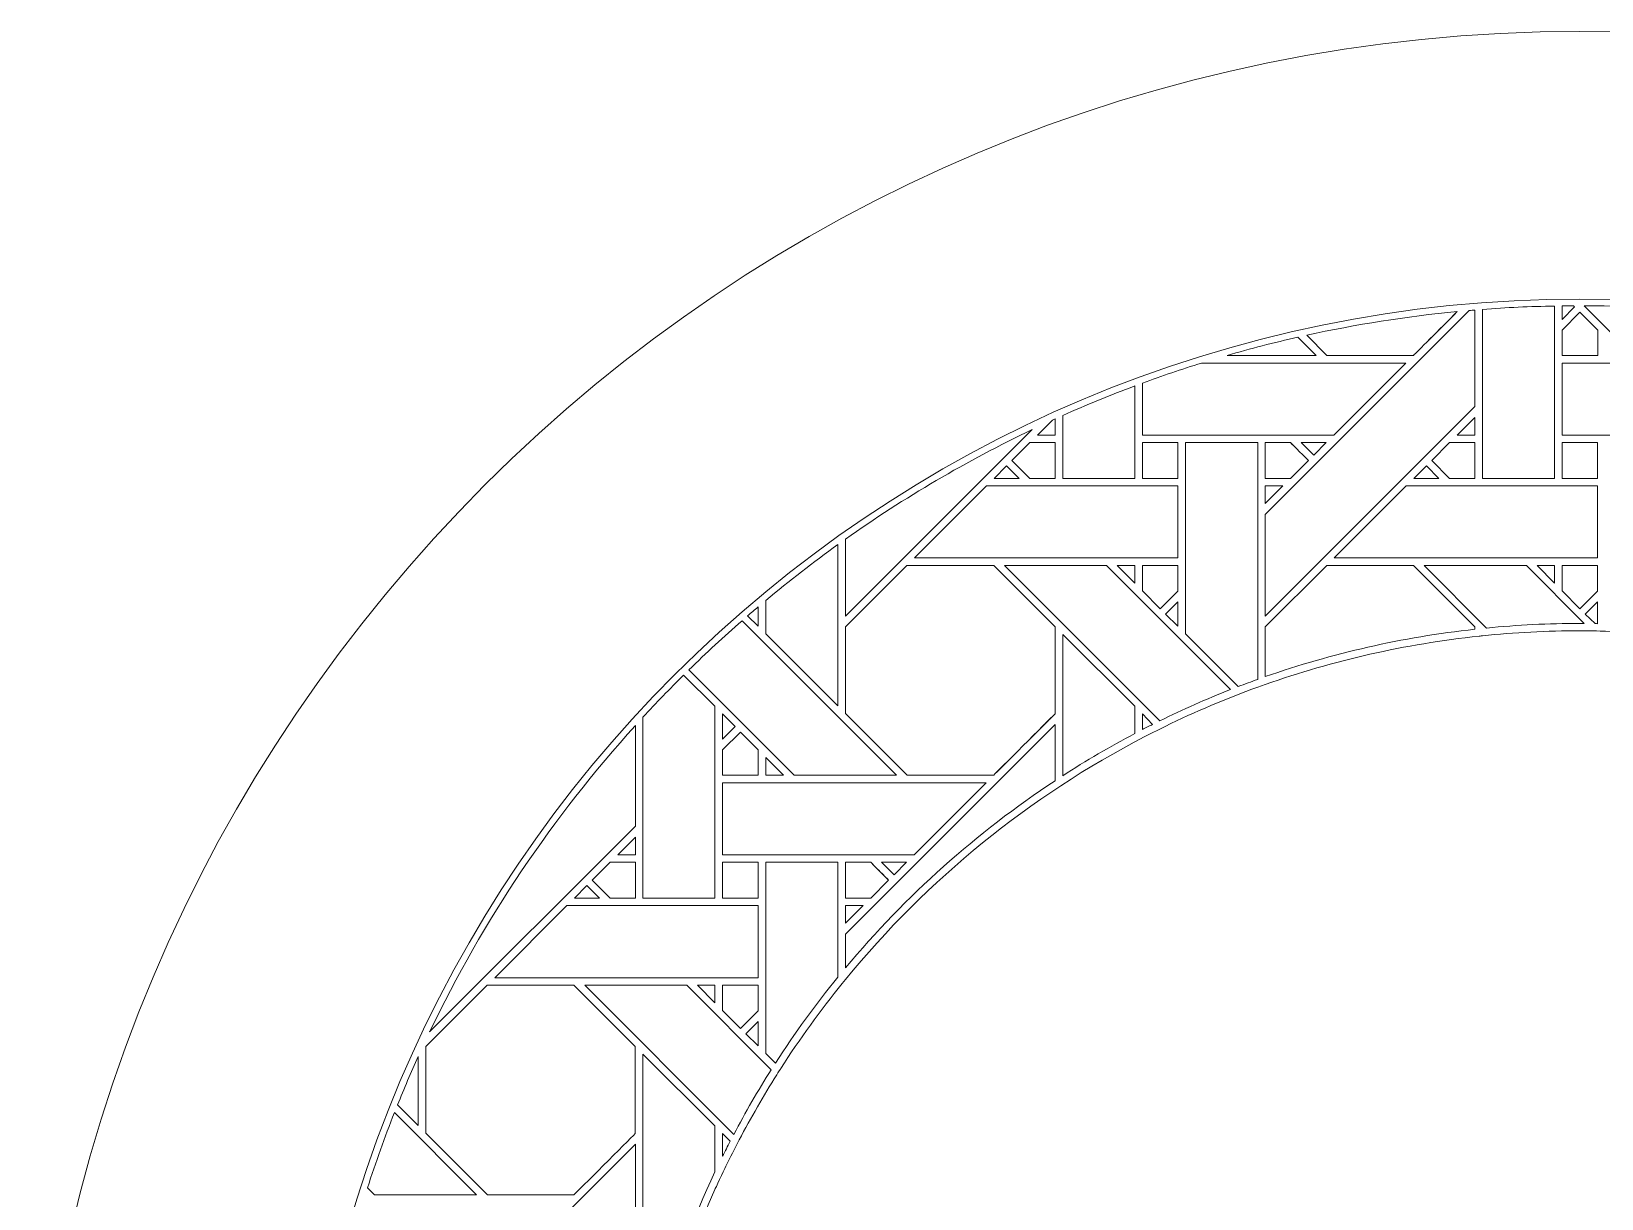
# Model space of a CAD drawing. Header units: inches. Extents: x 8.9 to 15.9, y 4.1 to 14.1.
# Drawn here: x 8.883 to 12.432, y 11.456 to 14.095 of the extents above; entities that cross this region are included whole.
import ezdxf

# ---------------------------------------------------------------- set-up
doc = ezdxf.new("R2010")
doc.units = ezdxf.units.IN
doc.header["$MEASUREMENT"] = 0
doc.layers.add('Design', color=7, linetype='Continuous', lineweight=0)

msp = doc.modelspace()

# ---------------------------------------------------------------- linework, layer by layer
at = {"layer": 'Design'}
for points, knots in [([(12.3829, 14.0948), (10.4499, 14.0948), (8.8829, 12.5278), (8.8829, 10.5948), (8.8829, 10.5948), (8.8829, 4.0948), (8.8829, 4.0948), (8.8829, 4.0948), (15.8829, 4.0948), (15.8829, 4.0948), (15.8829, 4.0948), (15.8829, 10.5948), (15.8829, 10.5948), (15.8829, 12.5278), (14.3159, 14.0948), (12.3829, 14.0948)], [0, 0, 0, 0, 1, 1, 1, 2, 2, 2, 3, 3, 3, 4, 4, 4, 5, 5, 5, 5]), ([(12.3829, 13.4898), (10.7865, 13.4898), (9.4879, 12.1911), (9.4879, 10.5948), (9.4879, 10.5948), (9.4879, 4.6998), (9.4879, 4.6998), (9.4879, 4.6998), (15.2779, 4.6998), (15.2779, 4.6998), (15.2779, 4.6998), (15.2779, 10.5948), (15.2779, 10.5948), (15.2779, 12.1911), (13.9792, 13.4898), (12.3829, 13.4898)], [0, 0, 0, 0, 1, 1, 1, 2, 2, 2, 3, 3, 3, 4, 4, 4, 5, 5, 5, 5]), ([(12.1453, 13.4649), (12.1453, 13.4649), (12.1453, 13.2465), (12.1453, 13.2465), (12.1453, 13.2465), (11.6717, 12.7729), (11.6717, 12.7729), (11.6717, 12.7729), (11.6717, 13.003), (11.6717, 13.003), (11.6717, 13.003), (12.1325, 13.4638), (12.1325, 13.4638), (12.1368, 13.4641), (12.141, 13.4645), (12.1453, 13.4649)], [0, 0, 0, 0, 1, 1, 1, 2, 2, 2, 3, 3, 3, 4, 4, 4, 5, 5, 5, 5]), ([(12.1057, 13.4614), (12.0663, 13.422), (12.0127, 13.3685), (12.0066, 13.3624), (12.0066, 13.3624), (11.8109, 13.3624), (11.8109, 13.3624), (11.8109, 13.3624), (11.7654, 13.4079), (11.7654, 13.4079), (11.8766, 13.4323), (11.9901, 13.4503), (12.1057, 13.4614)], [0, 0, 0, 0, 1, 1, 1, 2, 2, 2, 3, 3, 3, 4, 4, 4, 4]), ([(12.1057, 13.4614), (12.0664, 13.4221), (12.0128, 13.3686), (12.0066, 13.3624), (12.0066, 13.3624), (11.8109, 13.3624), (11.8109, 13.3624), (11.8109, 13.3624), (11.7654, 13.4079), (11.7654, 13.4079), (11.8766, 13.4323), (11.9901, 13.4503), (12.1057, 13.4614)], [0, 0, 0, 0, 1, 1, 1, 2, 2, 2, 3, 3, 3, 4, 4, 4, 4]), ([(12.1625, 13.4664), (12.2163, 13.4705), (12.2706, 13.4729), (12.3252, 13.474), (12.3252, 13.474), (12.3252, 13.0843), (12.3252, 13.0843), (12.3252, 13.0843), (12.1625, 13.0843), (12.1625, 13.0843), (12.1625, 13.0843), (12.1625, 13.4664), (12.1625, 13.4664)], [0, 0, 0, 0, 1, 1, 1, 2, 2, 2, 3, 3, 3, 4, 4, 4, 4]), ([(12.3425, 13.4742), (12.3511, 13.4744), (12.3596, 13.4745), (12.3681, 13.4746), (12.3681, 13.4746), (12.3707, 13.4719), (12.3707, 13.4719), (12.3707, 13.4719), (12.3425, 13.4438), (12.3425, 13.4438), (12.3425, 13.4438), (12.3425, 13.4742), (12.3425, 13.4742)], [0, 0, 0, 0, 1, 1, 1, 2, 2, 2, 3, 3, 3, 4, 4, 4, 4]), ([(12.3425, 13.4194), (12.3425, 13.4194), (12.3829, 13.4597), (12.3829, 13.4597), (12.3829, 13.4597), (12.4232, 13.4194), (12.4232, 13.4194), (12.4232, 13.4194), (12.4232, 13.3621), (12.4232, 13.3621), (12.4232, 13.3621), (12.3425, 13.3621), (12.3425, 13.3621), (12.3425, 13.3621), (12.3425, 13.4194), (12.3425, 13.4194)], [0, 0, 0, 0, 1, 1, 1, 2, 2, 2, 3, 3, 3, 4, 4, 4, 5, 5, 5, 5]), ([(12.3425, 13.4194), (12.3425, 13.4194), (12.3829, 13.4597), (12.3829, 13.4597), (12.3829, 13.4597), (12.4232, 13.4194), (12.4232, 13.4194), (12.4232, 13.4194), (12.4232, 13.3621), (12.4232, 13.3621), (12.4232, 13.3621), (12.3425, 13.3621), (12.3425, 13.3621), (12.3425, 13.3621), (12.3425, 13.4194), (12.3425, 13.4194)], [0, 0, 0, 0, 1, 1, 1, 2, 2, 2, 3, 3, 3, 4, 4, 4, 5, 5, 5, 5]), ([(12.6341, 13.4637), (12.6341, 13.4637), (12.7354, 13.3623), (12.7354, 13.3623), (12.7354, 13.3623), (12.5044, 13.3623), (12.5044, 13.3623), (12.5044, 13.3623), (12.3921, 13.4746), (12.3921, 13.4746), (12.4736, 13.4744), (12.5543, 13.4706), (12.6341, 13.4637)], [0, 0, 0, 0, 1, 1, 1, 2, 2, 2, 3, 3, 3, 4, 4, 4, 4]), ([(11.7455, 13.4035), (11.7455, 13.4035), (11.7867, 13.3623), (11.7867, 13.3623), (11.7867, 13.3623), (11.5853, 13.3623), (11.5853, 13.3623), (11.6381, 13.3776), (11.6915, 13.3913), (11.7455, 13.4035)], [0, 0, 0, 0, 1, 1, 1, 2, 2, 2, 3, 3, 3, 3]), ([(11.3938, 13.2998), (11.4378, 13.3159), (11.4824, 13.331), (11.5274, 13.3451), (11.5274, 13.3451), (11.9895, 13.3451), (11.9895, 13.3451), (11.9895, 13.3451), (11.8268, 13.1824), (11.8268, 13.1824), (11.8268, 13.1824), (11.3938, 13.1824), (11.3938, 13.1824), (11.3938, 13.1824), (11.3938, 13.2998), (11.3938, 13.2998)], [0, 0, 0, 0, 1, 1, 1, 2, 2, 2, 3, 3, 3, 4, 4, 4, 5, 5, 5, 5]), ([(12.9382, 13.3451), (12.9382, 13.3451), (12.7755, 13.1824), (12.7755, 13.1824), (12.7755, 13.1824), (12.3425, 13.1824), (12.3425, 13.1824), (12.3425, 13.1824), (12.3425, 13.3451), (12.3425, 13.3451), (12.3425, 13.3451), (12.9382, 13.3451), (12.9382, 13.3451)], [0, 0, 0, 0, 1, 1, 1, 2, 2, 2, 3, 3, 3, 4, 4, 4, 4]), ([(11.2137, 13.2265), (11.2672, 13.2504), (11.3214, 13.2726), (11.3765, 13.2932), (11.3765, 13.2932), (11.3765, 13.0843), (11.3765, 13.0843), (11.3765, 13.0843), (11.2137, 13.0843), (11.2137, 13.0843), (11.2137, 13.0843), (11.2137, 13.2265), (11.2137, 13.2265)], [0, 0, 0, 0, 1, 1, 1, 2, 2, 2, 3, 3, 3, 4, 4, 4, 4]), ([(11.1906, 13.2162), (11.1926, 13.2171), (11.1946, 13.2181), (11.1966, 13.219), (11.1966, 13.219), (11.1966, 13.1824), (11.1966, 13.1824), (11.1966, 13.1824), (11.1568, 13.1824), (11.1568, 13.1824), (11.1568, 13.1824), (11.1906, 13.2162), (11.1906, 13.2162)], [0, 0, 0, 0, 1, 1, 1, 2, 2, 2, 3, 3, 3, 4, 4, 4, 4]), ([(12.1056, 13.1824), (12.1056, 13.1824), (12.1453, 13.2222), (12.1453, 13.2222), (12.1453, 13.2222), (12.1453, 13.1824), (12.1453, 13.1824), (12.1453, 13.1824), (12.1056, 13.1824), (12.1056, 13.1824)], [0, 0, 0, 0, 1, 1, 1, 2, 2, 2, 3, 3, 3, 3]), ([(10.7229, 12.947), (10.8557, 13.041), (10.9968, 13.124), (11.1448, 13.1947), (11.1448, 13.1947), (10.7229, 12.7729), (10.7229, 12.7729), (10.7229, 12.7729), (10.7229, 12.947), (10.7229, 12.947)], [0, 0, 0, 0, 1, 1, 1, 2, 2, 2, 3, 3, 3, 3]), ([(11.1396, 13.1652), (11.1396, 13.1652), (11.1966, 13.1652), (11.1966, 13.1652), (11.1966, 13.1652), (11.1966, 13.0844), (11.1966, 13.0844), (11.1966, 13.0844), (11.1395, 13.0844), (11.1395, 13.0844), (11.1395, 13.0844), (11.0991, 13.1247), (11.0991, 13.1247), (11.0991, 13.1247), (11.1396, 13.1652), (11.1396, 13.1652)], [0, 0, 0, 0, 1, 1, 1, 2, 2, 2, 3, 3, 3, 4, 4, 4, 5, 5, 5, 5]), ([(11.0991, 13.1247), (11.0991, 13.1247), (11.1396, 13.1652), (11.1396, 13.1652), (11.1396, 13.1652), (11.1966, 13.1652), (11.1966, 13.1652), (11.1966, 13.1652), (11.1966, 13.0844), (11.1966, 13.0844), (11.1966, 13.0844), (11.1395, 13.0844), (11.1395, 13.0844), (11.1395, 13.0844), (11.0991, 13.1247), (11.0991, 13.1247)], [0, 0, 0, 0, 1, 1, 1, 2, 2, 2, 3, 3, 3, 4, 4, 4, 5, 5, 5, 5]), ([(11.3938, 13.1651), (11.3938, 13.1651), (11.474, 13.1651), (11.474, 13.1651), (11.474, 13.1651), (11.474, 13.0844), (11.474, 13.0844), (11.474, 13.0844), (11.3938, 13.0844), (11.3938, 13.0844), (11.3938, 13.0844), (11.3938, 13.1651), (11.3938, 13.1651)], [0, 0, 0, 0, 1, 1, 1, 2, 2, 2, 3, 3, 3, 4, 4, 4, 4]), ([(11.3938, 13.1651), (11.3938, 13.1651), (11.474, 13.1651), (11.474, 13.1651), (11.474, 13.1651), (11.474, 13.0844), (11.474, 13.0844), (11.474, 13.0844), (11.3938, 13.0844), (11.3938, 13.0844), (11.3938, 13.0844), (11.3938, 13.1651), (11.3938, 13.1651)], [0, 0, 0, 0, 1, 1, 1, 2, 2, 2, 3, 3, 3, 4, 4, 4, 4]), ([(11.6545, 12.63), (11.6399, 12.6248), (11.6253, 12.6193), (11.6107, 12.6138), (11.6107, 12.6138), (11.4916, 12.7329), (11.4916, 12.7329), (11.4916, 12.7329), (11.4916, 13.1651), (11.4916, 13.1651), (11.4916, 13.1651), (11.6545, 13.1651), (11.6545, 13.1651), (11.6545, 13.1651), (11.6545, 12.63), (11.6545, 12.63)], [0, 0, 0, 0, 1, 1, 1, 2, 2, 2, 3, 3, 3, 4, 4, 4, 5, 5, 5, 5]), ([(11.6717, 13.1651), (11.6717, 13.1651), (11.7287, 13.1651), (11.7287, 13.1651), (11.7339, 13.16), (11.7646, 13.1292), (11.7691, 13.1248), (11.7691, 13.1248), (11.7286, 13.0844), (11.7286, 13.0844), (11.7286, 13.0844), (11.6717, 13.0844), (11.6717, 13.0844), (11.6717, 13.0844), (11.6717, 13.1651), (11.6717, 13.1651)], [0, 0, 0, 0, 1, 1, 1, 2, 2, 2, 3, 3, 3, 4, 4, 4, 5, 5, 5, 5]), ([(11.7691, 13.1248), (11.7691, 13.1248), (11.7286, 13.0844), (11.7286, 13.0844), (11.7286, 13.0844), (11.6717, 13.0844), (11.6717, 13.0844), (11.6717, 13.0844), (11.6717, 13.1651), (11.6717, 13.1651), (11.6717, 13.1651), (11.7287, 13.1651), (11.7287, 13.1651), (11.7339, 13.1599), (11.7647, 13.1291), (11.7691, 13.1248)], [0, 0, 0, 0, 1, 1, 1, 2, 2, 2, 3, 3, 3, 4, 4, 4, 5, 5, 5, 5]), ([(11.7531, 13.1651), (11.7531, 13.1651), (11.8096, 13.1651), (11.8096, 13.1651), (11.8096, 13.1651), (11.7813, 13.1369), (11.7813, 13.1369), (11.7813, 13.1369), (11.7531, 13.1651), (11.7531, 13.1651)], [0, 0, 0, 0, 1, 1, 1, 2, 2, 2, 3, 3, 3, 3]), ([(12.1453, 13.0844), (12.1453, 13.0844), (12.0882, 13.0844), (12.0882, 13.0844), (12.0882, 13.0844), (12.0479, 13.1247), (12.0479, 13.1247), (12.0479, 13.1247), (12.0883, 13.1652), (12.0883, 13.1652), (12.0883, 13.1652), (12.1453, 13.1652), (12.1453, 13.1652), (12.1453, 13.1652), (12.1453, 13.0844), (12.1453, 13.0844)], [0, 0, 0, 0, 1, 1, 1, 2, 2, 2, 3, 3, 3, 4, 4, 4, 5, 5, 5, 5]), ([(12.1453, 13.1652), (12.1453, 13.1652), (12.1453, 13.0844), (12.1453, 13.0844), (12.1453, 13.0844), (12.0882, 13.0844), (12.0882, 13.0844), (12.0882, 13.0844), (12.0479, 13.1247), (12.0479, 13.1247), (12.0479, 13.1247), (12.0883, 13.1652), (12.0883, 13.1652), (12.0883, 13.1652), (12.1453, 13.1652), (12.1453, 13.1652)], [0, 0, 0, 0, 1, 1, 1, 2, 2, 2, 3, 3, 3, 4, 4, 4, 5, 5, 5, 5]), ([(12.3425, 13.1651), (12.3425, 13.1651), (12.4228, 13.1651), (12.4228, 13.1651), (12.4228, 13.1651), (12.4228, 13.0844), (12.4228, 13.0844), (12.4228, 13.0844), (12.3425, 13.0844), (12.3425, 13.0844), (12.3425, 13.0844), (12.3425, 13.1651), (12.3425, 13.1651)], [0, 0, 0, 0, 1, 1, 1, 2, 2, 2, 3, 3, 3, 4, 4, 4, 4]), ([(12.3425, 13.1651), (12.3425, 13.1651), (12.4228, 13.1651), (12.4228, 13.1651), (12.4228, 13.1651), (12.4228, 13.0844), (12.4228, 13.0844), (12.4228, 13.0844), (12.3425, 13.0844), (12.3425, 13.0844), (12.3425, 13.0844), (12.3425, 13.1651), (12.3425, 13.1651)], [0, 0, 0, 0, 1, 1, 1, 2, 2, 2, 3, 3, 3, 4, 4, 4, 4]), ([(11.1153, 13.0843), (11.1153, 13.0843), (11.0588, 13.0843), (11.0588, 13.0843), (11.0588, 13.0843), (11.087, 13.1126), (11.087, 13.1126), (11.087, 13.1126), (11.1153, 13.0843), (11.1153, 13.0843)], [0, 0, 0, 0, 1, 1, 1, 2, 2, 2, 3, 3, 3, 3]), ([(12.064, 13.0843), (12.064, 13.0843), (12.0075, 13.0843), (12.0075, 13.0843), (12.0075, 13.0843), (12.0358, 13.1126), (12.0358, 13.1126), (12.0358, 13.1126), (12.064, 13.0843), (12.064, 13.0843)], [0, 0, 0, 0, 1, 1, 1, 2, 2, 2, 3, 3, 3, 3]), ([(11.4741, 13.0672), (11.4741, 13.0672), (11.4741, 12.9044), (11.4741, 12.9044), (11.4741, 12.9044), (10.8788, 12.9044), (10.8788, 12.9044), (10.8788, 12.9044), (11.0416, 13.0672), (11.0416, 13.0672), (11.0416, 13.0672), (11.4741, 13.0672), (11.4741, 13.0672)], [0, 0, 0, 0, 1, 1, 1, 2, 2, 2, 3, 3, 3, 4, 4, 4, 4]), ([(11.7115, 13.0672), (11.7115, 13.0672), (11.6717, 13.0274), (11.6717, 13.0274), (11.6717, 13.0274), (11.6717, 13.0672), (11.6717, 13.0672), (11.6717, 13.0672), (11.7115, 13.0672), (11.7115, 13.0672)], [0, 0, 0, 0, 1, 1, 1, 2, 2, 2, 3, 3, 3, 3]), ([(12.4228, 13.0672), (12.4228, 13.0672), (12.4228, 12.9044), (12.4228, 12.9044), (12.4228, 12.9044), (11.8275, 12.9044), (11.8275, 12.9044), (11.8275, 12.9044), (11.9904, 13.0672), (11.9904, 13.0672), (11.9904, 13.0672), (12.4228, 13.0672), (12.4228, 13.0672)], [0, 0, 0, 0, 1, 1, 1, 2, 2, 2, 3, 3, 3, 4, 4, 4, 4]), ([(10.5429, 12.8086), (10.5956, 12.8525), (10.65, 12.8946), (10.7058, 12.9347), (10.7058, 12.9347), (10.7058, 12.57), (10.7058, 12.57), (10.7058, 12.57), (10.5429, 12.7329), (10.5429, 12.7329), (10.5429, 12.7329), (10.5429, 12.8086), (10.5429, 12.8086)], [0, 0, 0, 0, 1, 1, 1, 2, 2, 2, 3, 3, 3, 4, 4, 4, 4]), ([(10.7229, 12.7485), (10.7229, 12.7485), (10.8616, 12.8873), (10.8616, 12.8873), (10.8616, 12.8873), (11.0578, 12.8873), (11.0578, 12.8873), (11.0578, 12.8873), (11.1966, 12.7485), (11.1966, 12.7485), (11.1966, 12.7485), (11.1966, 12.5523), (11.1966, 12.5523), (11.1788, 12.5344), (11.0669, 12.4226), (11.0579, 12.4136), (11.0579, 12.4136), (10.8622, 12.4136), (10.8622, 12.4136), (10.8622, 12.4136), (10.7229, 12.5529), (10.7229, 12.5529), (10.7229, 12.5529), (10.7229, 12.7485), (10.7229, 12.7485)], [0, 0, 0, 0, 1, 1, 1, 2, 2, 2, 3, 3, 3, 4, 4, 4, 5, 5, 5, 6, 6, 6, 7, 7, 7, 8, 8, 8, 8]), ([(10.7229, 12.7485), (10.7229, 12.7485), (10.8616, 12.8873), (10.8616, 12.8873), (10.8616, 12.8873), (11.0578, 12.8873), (11.0578, 12.8873), (11.0578, 12.8873), (11.1966, 12.7485), (11.1966, 12.7485), (11.1966, 12.7485), (11.1966, 12.5523), (11.1966, 12.5523), (11.1784, 12.534), (11.0666, 12.4224), (11.0579, 12.4136), (11.0579, 12.4136), (10.8622, 12.4136), (10.8622, 12.4136), (10.8622, 12.4136), (10.7229, 12.5529), (10.7229, 12.5529), (10.7229, 12.5529), (10.7229, 12.7485), (10.7229, 12.7485)], [0, 0, 0, 0, 1, 1, 1, 2, 2, 2, 3, 3, 3, 4, 4, 4, 5, 5, 5, 6, 6, 6, 7, 7, 7, 8, 8, 8, 8]), ([(11.313, 12.8872), (11.313, 12.8872), (11.5932, 12.6071), (11.5932, 12.6071), (11.5387, 12.5856), (11.4853, 12.5619), (11.433, 12.5362), (11.433, 12.5362), (11.0821, 12.8872), (11.0821, 12.8872), (11.0821, 12.8872), (11.313, 12.8872), (11.313, 12.8872)], [0, 0, 0, 0, 1, 1, 1, 2, 2, 2, 3, 3, 3, 4, 4, 4, 4]), ([(11.3766, 12.8872), (11.3766, 12.8872), (11.3766, 12.8474), (11.3766, 12.8474), (11.3766, 12.8474), (11.3372, 12.8872), (11.3372, 12.8872), (11.3372, 12.8872), (11.3766, 12.8872), (11.3766, 12.8872)], [0, 0, 0, 0, 1, 1, 1, 2, 2, 2, 3, 3, 3, 3]), ([(11.3938, 12.8873), (11.3938, 12.8873), (11.474, 12.8873), (11.474, 12.8873), (11.474, 12.8873), (11.474, 12.8297), (11.474, 12.8297), (11.474, 12.8297), (11.4341, 12.7897), (11.4341, 12.7897), (11.4341, 12.7897), (11.3938, 12.8301), (11.3938, 12.8301), (11.3938, 12.8301), (11.3938, 12.8873), (11.3938, 12.8873)], [0, 0, 0, 0, 1, 1, 1, 2, 2, 2, 3, 3, 3, 4, 4, 4, 5, 5, 5, 5]), ([(11.4341, 12.7897), (11.4341, 12.7897), (11.3938, 12.8301), (11.3938, 12.8301), (11.3938, 12.8301), (11.3938, 12.8873), (11.3938, 12.8873), (11.3938, 12.8873), (11.474, 12.8873), (11.474, 12.8873), (11.474, 12.8873), (11.474, 12.8297), (11.474, 12.8297), (11.474, 12.8297), (11.4341, 12.7897), (11.4341, 12.7897)], [0, 0, 0, 0, 1, 1, 1, 2, 2, 2, 3, 3, 3, 4, 4, 4, 5, 5, 5, 5]), ([(11.8104, 12.8873), (11.8104, 12.8873), (12.0066, 12.8873), (12.0066, 12.8873), (12.0066, 12.8873), (12.1453, 12.7485), (12.1453, 12.7485), (12.1453, 12.7485), (12.1453, 12.7433), (12.1453, 12.7433), (11.9813, 12.7253), (11.8227, 12.6889), (11.6717, 12.6361), (11.6717, 12.6361), (11.6717, 12.7485), (11.6717, 12.7485), (11.6717, 12.7485), (11.8104, 12.8873), (11.8104, 12.8873)], [0, 0, 0, 0, 1, 1, 1, 2, 2, 2, 3, 3, 3, 4, 4, 4, 5, 5, 5, 6, 6, 6, 6]), ([(12.0066, 12.8873), (12.0066, 12.8873), (12.1453, 12.7485), (12.1453, 12.7485), (12.1453, 12.7485), (12.1453, 12.7433), (12.1453, 12.7433), (11.9813, 12.7253), (11.8227, 12.6889), (11.6717, 12.6361), (11.6717, 12.6361), (11.6717, 12.7485), (11.6717, 12.7485), (11.6717, 12.7485), (11.8104, 12.8873), (11.8104, 12.8873), (11.8104, 12.8873), (12.0066, 12.8873), (12.0066, 12.8873)], [0, 0, 0, 0, 1, 1, 1, 2, 2, 2, 3, 3, 3, 4, 4, 4, 5, 5, 5, 6, 6, 6, 6]), ([(12.3927, 12.7563), (12.3894, 12.7563), (12.3862, 12.7564), (12.3829, 12.7564), (12.3117, 12.7564), (12.2413, 12.7529), (12.1719, 12.7461), (12.1719, 12.7461), (12.0308, 12.8872), (12.0308, 12.8872), (12.0308, 12.8872), (12.2618, 12.8872), (12.2618, 12.8872), (12.2618, 12.8872), (12.3927, 12.7563), (12.3927, 12.7563)], [0, 0, 0, 0, 1, 1, 1, 2, 2, 2, 3, 3, 3, 4, 4, 4, 5, 5, 5, 5]), ([(12.2859, 12.8872), (12.2859, 12.8872), (12.3253, 12.8872), (12.3253, 12.8872), (12.3253, 12.8872), (12.3253, 12.8474), (12.3253, 12.8474), (12.3253, 12.8474), (12.2859, 12.8872), (12.2859, 12.8872)], [0, 0, 0, 0, 1, 1, 1, 2, 2, 2, 3, 3, 3, 3]), ([(12.3425, 12.8873), (12.3425, 12.8873), (12.4228, 12.8873), (12.4228, 12.8873), (12.4228, 12.8873), (12.4228, 12.8297), (12.4228, 12.8297), (12.4228, 12.8297), (12.3828, 12.7897), (12.3828, 12.7897), (12.3828, 12.7897), (12.3425, 12.8301), (12.3425, 12.8301), (12.3425, 12.8301), (12.3425, 12.8873), (12.3425, 12.8873)], [0, 0, 0, 0, 1, 1, 1, 2, 2, 2, 3, 3, 3, 4, 4, 4, 5, 5, 5, 5]), ([(12.4228, 12.8297), (12.4228, 12.8297), (12.3828, 12.7897), (12.3828, 12.7897), (12.3828, 12.7897), (12.3425, 12.8301), (12.3425, 12.8301), (12.3425, 12.8301), (12.3425, 12.8873), (12.3425, 12.8873), (12.3425, 12.8873), (12.4228, 12.8873), (12.4228, 12.8873), (12.4228, 12.8873), (12.4228, 12.8297), (12.4228, 12.8297)], [0, 0, 0, 0, 1, 1, 1, 2, 2, 2, 3, 3, 3, 4, 4, 4, 5, 5, 5, 5]), ([(10.5253, 12.7938), (10.5253, 12.7938), (10.5253, 12.7502), (10.5253, 12.7502), (10.5253, 12.7502), (10.5016, 12.7737), (10.5016, 12.7737), (10.5094, 12.7805), (10.5174, 12.7871), (10.5253, 12.7938)], [0, 0, 0, 0, 1, 1, 1, 2, 2, 2, 3, 3, 3, 3]), ([(11.4741, 12.8054), (11.4741, 12.8054), (11.4741, 12.7502), (11.4741, 12.7502), (11.4741, 12.7502), (11.4463, 12.7776), (11.4463, 12.7776), (11.4463, 12.7776), (11.4741, 12.8054), (11.4741, 12.8054)], [0, 0, 0, 0, 1, 1, 1, 2, 2, 2, 3, 3, 3, 3]), ([(12.4228, 12.7559), (12.4209, 12.756), (12.4189, 12.756), (12.417, 12.756), (12.417, 12.756), (12.395, 12.7776), (12.395, 12.7776), (12.395, 12.7776), (12.4228, 12.8054), (12.4228, 12.8054), (12.4228, 12.8054), (12.4228, 12.7559), (12.4228, 12.7559)], [0, 0, 0, 0, 1, 1, 1, 2, 2, 2, 3, 3, 3, 4, 4, 4, 4]), ([(10.489, 12.7626), (10.489, 12.7626), (10.838, 12.4136), (10.838, 12.4136), (10.838, 12.4136), (10.6069, 12.4136), (10.6069, 12.4136), (10.6069, 12.4136), (10.3691, 12.6515), (10.3691, 12.6515), (10.408, 12.6896), (10.4479, 12.7267), (10.489, 12.7626)], [0, 0, 0, 0, 1, 1, 1, 2, 2, 2, 3, 3, 3, 4, 4, 4, 4]), ([(14.5279, 10.1668), (14.5279, 10.1668), (14.5279, 5.4498), (14.5279, 5.4498), (14.5279, 5.4498), (10.2379, 5.4498), (10.2379, 5.4498), (10.2379, 5.4498), (10.2383, 10.6261), (10.2383, 10.6289), (10.2392, 10.687), (10.2424, 10.7445), (10.2478, 10.8014), (10.25, 10.8237), (10.2524, 10.8459), (10.2552, 10.868), (10.2604, 10.909), (10.2669, 10.9495), (10.2745, 10.9898), (10.2745, 10.9898), (10.2777, 11.0069), (10.2777, 11.0069), (10.2885, 11.062), (10.3013, 11.1163), (10.3162, 11.1697), (10.3162, 11.1697), (10.321, 11.1869), (10.321, 11.1869), (10.3497, 11.2867), (10.3855, 11.3837), (10.4278, 11.477), (10.4278, 11.477), (10.4473, 11.5188), (10.4524, 11.5293), (10.4622, 11.5494), (10.4723, 11.5693), (10.4827, 11.5891), (10.5091, 11.6392), (10.5373, 11.6882), (10.5674, 11.7359), (10.5705, 11.7407), (10.5766, 11.7505), (10.5766, 11.7505), (10.6194, 11.8172), (10.6659, 11.8813), (10.7156, 11.9427), (10.7156, 11.9427), (10.7229, 11.9518), (10.7229, 11.9518), (10.908, 12.1777), (11.1381, 12.3653), (11.3995, 12.5007), (11.3995, 12.5007), (11.4455, 12.5238), (11.4455, 12.5238), (11.5132, 12.5569), (11.583, 12.5865), (11.6545, 12.6124), (11.6545, 12.6124), (11.6717, 12.6184), (11.6717, 12.6184), (11.8255, 12.6726), (11.9872, 12.7098), (12.1547, 12.7276), (12.1573, 12.7279), (12.1625, 12.7285), (12.1625, 12.7285), (12.2349, 12.7359), (12.3085, 12.7398), (12.3829, 12.7398), (12.3919, 12.7398), (12.4302, 12.7392), (12.4403, 12.739), (12.754, 12.7307), (13.0511, 12.6547), (13.3176, 12.5251), (13.3338, 12.5173), (13.3498, 12.5092), (13.3658, 12.5009), (13.418, 12.4739), (13.469, 12.4447), (13.5186, 12.4136), (13.5186, 12.4136), (13.5458, 12.3963), (13.5458, 12.3963), (13.6142, 12.352), (13.6801, 12.3039), (13.7429, 12.2523), (13.7429, 12.2523), (13.7561, 12.2412), (13.7561, 12.2412), (13.8005, 12.2041), (13.8434, 12.1652), (13.8847, 12.1246), (13.8847, 12.1246), (13.891, 12.1185), (13.891, 12.1185), (13.9433, 12.0668), (13.9929, 12.0124), (14.0396, 11.9557), (14.0396, 11.9557), (14.0535, 11.9385), (14.0535, 11.9385), (14.1434, 11.8269), (14.2225, 11.7061), (14.289, 11.5777), (14.289, 11.5777), (14.3054, 11.5455), (14.3133, 11.5293), (14.3158, 11.5242), (14.3508, 11.4476), (14.3508, 11.4476), (14.374, 11.3944), (14.3951, 11.3402), (14.4139, 11.2849), (14.4139, 11.2849), (14.4196, 11.2676), (14.4196, 11.2676), (14.4552, 11.1604), (14.4824, 11.0494), (14.5007, 10.9354), (14.5078, 10.8912), (14.5135, 10.8465), (14.5179, 10.8014), (14.5244, 10.7334), (14.5279, 10.6645), (14.5279, 10.5948), (14.5279, 10.5948), (14.5279, 10.1668), (14.5279, 10.1668)], [0, 0, 0, 0, 1, 1, 1, 2, 2, 2, 3, 3, 3, 4, 4, 4, 5, 5, 5, 6, 6, 6, 7, 7, 7, 8, 8, 8, 9, 9, 9, 10, 10, 10, 11, 11, 11, 12, 12, 12, 13, 13, 13, 14, 14, 14, 15, 15, 15, 16, 16, 16, 17, 17, 17, 18, 18, 18, 19, 19, 19, 20, 20, 20, 21, 21, 21, 22, 22, 22, 23, 23, 23, 24, 24, 24, 25, 25, 25, 26, 26, 26, 27, 27, 27, 28, 28, 28, 29, 29, 29, 30, 30, 30, 31, 31, 31, 32, 32, 32, 33, 33, 33, 34, 34, 34, 35, 35, 35, 36, 36, 36, 37, 37, 37, 38, 38, 38, 39, 39, 39, 40, 40, 40, 41, 41, 41, 42, 42, 42, 43, 43, 43, 43]), ([(11.3765, 12.5074), (11.3208, 12.478), (11.2665, 12.4462), (11.2137, 12.4122), (11.2137, 12.4122), (11.2137, 12.7314), (11.2137, 12.7314), (11.2137, 12.7314), (11.3765, 12.5693), (11.3765, 12.5693), (11.3765, 12.5693), (11.3765, 12.5074), (11.3765, 12.5074)], [0, 0, 0, 0, 1, 1, 1, 2, 2, 2, 3, 3, 3, 4, 4, 4, 4]), ([(10.265, 12.5443), (10.295, 12.5768), (10.3256, 12.6086), (10.357, 12.6397), (10.357, 12.6397), (10.4278, 12.5693), (10.4278, 12.5693), (10.4278, 12.5693), (10.4278, 12.1356), (10.4278, 12.1356), (10.4278, 12.1356), (10.265, 12.1356), (10.265, 12.1356), (10.265, 12.1356), (10.265, 12.5443), (10.265, 12.5443)], [0, 0, 0, 0, 1, 1, 1, 2, 2, 2, 3, 3, 3, 4, 4, 4, 5, 5, 5, 5]), ([(10.4451, 12.495), (10.4451, 12.495), (10.4451, 12.5518), (10.4451, 12.5518), (10.4451, 12.5518), (10.4733, 12.5232), (10.4733, 12.5232), (10.4733, 12.5232), (10.4451, 12.495), (10.4451, 12.495)], [0, 0, 0, 0, 1, 1, 1, 2, 2, 2, 3, 3, 3, 3]), ([(11.1966, 12.4009), (11.0187, 12.2837), (10.8591, 12.141), (10.7229, 11.9779), (10.7229, 11.9779), (10.7229, 12.0543), (10.7229, 12.0543), (10.7229, 12.0543), (11.1966, 12.5279), (11.1966, 12.5279), (11.1966, 12.5279), (11.1966, 12.4009), (11.1966, 12.4009)], [0, 0, 0, 0, 1, 1, 1, 2, 2, 2, 3, 3, 3, 4, 4, 4, 4]), ([(11.3938, 12.5165), (11.3938, 12.5165), (11.3938, 12.5518), (11.3938, 12.5518), (11.3938, 12.5518), (11.417, 12.5283), (11.417, 12.5283), (11.4093, 12.5244), (11.4015, 12.5205), (11.3938, 12.5165)], [0, 0, 0, 0, 1, 1, 1, 2, 2, 2, 3, 3, 3, 3]), ([(10.2479, 12.5257), (10.2479, 12.5257), (10.2479, 12.2978), (10.2479, 12.2978), (10.2479, 12.2978), (9.7829, 11.8329), (9.7829, 11.8329), (9.9041, 12.0864), (10.0613, 12.3195), (10.2479, 12.5257)], [0, 0, 0, 0, 1, 1, 1, 2, 2, 2, 3, 3, 3, 3]), ([(10.4451, 12.4707), (10.4451, 12.4707), (10.4854, 12.511), (10.4854, 12.511), (10.4854, 12.511), (10.5257, 12.4707), (10.5257, 12.4707), (10.5257, 12.4707), (10.5257, 12.4134), (10.5257, 12.4134), (10.5257, 12.4134), (10.4451, 12.4134), (10.4451, 12.4134), (10.4451, 12.4134), (10.4451, 12.4707), (10.4451, 12.4707)], [0, 0, 0, 0, 1, 1, 1, 2, 2, 2, 3, 3, 3, 4, 4, 4, 5, 5, 5, 5]), ([(10.4854, 12.511), (10.4854, 12.511), (10.5257, 12.4707), (10.5257, 12.4707), (10.5257, 12.4707), (10.5257, 12.4134), (10.5257, 12.4134), (10.5257, 12.4134), (10.4451, 12.4134), (10.4451, 12.4134), (10.4451, 12.4134), (10.4451, 12.4707), (10.4451, 12.4707), (10.4451, 12.4707), (10.4854, 12.511), (10.4854, 12.511)], [0, 0, 0, 0, 1, 1, 1, 2, 2, 2, 3, 3, 3, 4, 4, 4, 5, 5, 5, 5]), ([(10.543, 12.4136), (10.543, 12.4136), (10.543, 12.4534), (10.543, 12.4534), (10.543, 12.4534), (10.5827, 12.4136), (10.5827, 12.4136), (10.5827, 12.4136), (10.543, 12.4136), (10.543, 12.4136)], [0, 0, 0, 0, 1, 1, 1, 2, 2, 2, 3, 3, 3, 3]), ([(11.0408, 12.3963), (11.0408, 12.3963), (10.8781, 12.2336), (10.8781, 12.2336), (10.8781, 12.2336), (10.4451, 12.2336), (10.4451, 12.2336), (10.4451, 12.2336), (10.4451, 12.3963), (10.4451, 12.3963), (10.4451, 12.3963), (11.0408, 12.3963), (11.0408, 12.3963)], [0, 0, 0, 0, 1, 1, 1, 2, 2, 2, 3, 3, 3, 4, 4, 4, 4]), ([(10.2479, 12.2337), (10.2479, 12.2337), (10.2081, 12.2337), (10.2081, 12.2337), (10.2081, 12.2337), (10.2479, 12.2734), (10.2479, 12.2734), (10.2479, 12.2734), (10.2479, 12.2337), (10.2479, 12.2337)], [0, 0, 0, 0, 1, 1, 1, 2, 2, 2, 3, 3, 3, 3]), ([(10.1908, 12.2164), (10.1908, 12.2164), (10.2479, 12.2164), (10.2479, 12.2164), (10.2479, 12.2164), (10.2479, 12.1356), (10.2479, 12.1356), (10.2479, 12.1356), (10.1907, 12.1356), (10.1907, 12.1356), (10.1907, 12.1356), (10.1504, 12.176), (10.1504, 12.176), (10.1504, 12.176), (10.1908, 12.2164), (10.1908, 12.2164)], [0, 0, 0, 0, 1, 1, 1, 2, 2, 2, 3, 3, 3, 4, 4, 4, 5, 5, 5, 5]), ([(10.1504, 12.176), (10.1504, 12.176), (10.1908, 12.2164), (10.1908, 12.2164), (10.1908, 12.2164), (10.2479, 12.2164), (10.2479, 12.2164), (10.2479, 12.2164), (10.2479, 12.1356), (10.2479, 12.1356), (10.2479, 12.1356), (10.1907, 12.1356), (10.1907, 12.1356), (10.1907, 12.1356), (10.1504, 12.176), (10.1504, 12.176)], [0, 0, 0, 0, 1, 1, 1, 2, 2, 2, 3, 3, 3, 4, 4, 4, 5, 5, 5, 5]), ([(10.5253, 12.1356), (10.5253, 12.1356), (10.4451, 12.1356), (10.4451, 12.1356), (10.4451, 12.1356), (10.4451, 12.2164), (10.4451, 12.2164), (10.4451, 12.2164), (10.5253, 12.2164), (10.5253, 12.2164), (10.5253, 12.2164), (10.5253, 12.1356), (10.5253, 12.1356)], [0, 0, 0, 0, 1, 1, 1, 2, 2, 2, 3, 3, 3, 4, 4, 4, 4]), ([(10.5253, 12.2164), (10.5253, 12.2164), (10.5253, 12.1356), (10.5253, 12.1356), (10.5253, 12.1356), (10.4451, 12.1356), (10.4451, 12.1356), (10.4451, 12.1356), (10.4451, 12.2164), (10.4451, 12.2164), (10.4451, 12.2164), (10.5253, 12.2164), (10.5253, 12.2164)], [0, 0, 0, 0, 1, 1, 1, 2, 2, 2, 3, 3, 3, 4, 4, 4, 4]), ([(10.7058, 11.957), (10.6553, 11.8949), (10.608, 11.8301), (10.5645, 11.7625), (10.5645, 11.7625), (10.5429, 11.7842), (10.5429, 11.7842), (10.5429, 11.7842), (10.5429, 12.2164), (10.5429, 12.2164), (10.5429, 12.2164), (10.7058, 12.2164), (10.7058, 12.2164), (10.7058, 12.2164), (10.7058, 11.957), (10.7058, 11.957)], [0, 0, 0, 0, 1, 1, 1, 2, 2, 2, 3, 3, 3, 4, 4, 4, 5, 5, 5, 5]), ([(10.7229, 12.2164), (10.7229, 12.2164), (10.78, 12.2164), (10.78, 12.2164), (10.7851, 12.2113), (10.8159, 12.1805), (10.8203, 12.1761), (10.8203, 12.1761), (10.7799, 12.1356), (10.7799, 12.1356), (10.7799, 12.1356), (10.7229, 12.1356), (10.7229, 12.1356), (10.7229, 12.1356), (10.7229, 12.2164), (10.7229, 12.2164)], [0, 0, 0, 0, 1, 1, 1, 2, 2, 2, 3, 3, 3, 4, 4, 4, 5, 5, 5, 5]), ([(10.805, 12.1914), (10.805, 12.1914), (10.8203, 12.1761), (10.8203, 12.1761), (10.8203, 12.1761), (10.7799, 12.1356), (10.7799, 12.1356), (10.7799, 12.1356), (10.7229, 12.1356), (10.7229, 12.1356), (10.7229, 12.1356), (10.7229, 12.2164), (10.7229, 12.2164), (10.7229, 12.2164), (10.78, 12.2164), (10.78, 12.2164), (10.7854, 12.211), (10.7956, 12.2008), (10.805, 12.1914)], [0, 0, 0, 0, 1, 1, 1, 2, 2, 2, 3, 3, 3, 4, 4, 4, 5, 5, 5, 6, 6, 6, 6]), ([(10.8044, 12.2164), (10.8044, 12.2164), (10.8608, 12.2164), (10.8608, 12.2164), (10.8608, 12.2164), (10.8326, 12.1882), (10.8326, 12.1882), (10.8326, 12.1882), (10.8044, 12.2164), (10.8044, 12.2164)], [0, 0, 0, 0, 1, 1, 1, 2, 2, 2, 3, 3, 3, 3]), ([(10.1666, 12.1356), (10.1666, 12.1356), (10.11, 12.1356), (10.11, 12.1356), (10.11, 12.1356), (10.1383, 12.1639), (10.1383, 12.1639), (10.1383, 12.1639), (10.1666, 12.1356), (10.1666, 12.1356)], [0, 0, 0, 0, 1, 1, 1, 2, 2, 2, 3, 3, 3, 3]), ([(10.5253, 12.1185), (10.5253, 12.1185), (10.5253, 11.9556), (10.5253, 11.9556), (10.5253, 11.9556), (9.9301, 11.9556), (9.9301, 11.9556), (9.9301, 11.9556), (10.0929, 12.1185), (10.0929, 12.1185), (10.0929, 12.1185), (10.5253, 12.1185), (10.5253, 12.1185)], [0, 0, 0, 0, 1, 1, 1, 2, 2, 2, 3, 3, 3, 4, 4, 4, 4]), ([(10.7628, 12.1185), (10.7628, 12.1185), (10.7229, 12.0786), (10.7229, 12.0786), (10.7229, 12.0786), (10.7229, 12.1185), (10.7229, 12.1185), (10.7229, 12.1185), (10.7628, 12.1185), (10.7628, 12.1185)], [0, 0, 0, 0, 1, 1, 1, 2, 2, 2, 3, 3, 3, 3]), ([(9.7742, 11.7998), (9.7742, 11.7998), (9.9129, 11.9385), (9.9129, 11.9385), (9.9129, 11.9385), (10.1091, 11.9385), (10.1091, 11.9385), (10.1091, 11.9385), (10.2478, 11.7998), (10.2478, 11.7998), (10.2478, 11.7998), (10.2478, 11.6036), (10.2478, 11.6036), (10.23, 11.5857), (10.1181, 11.4739), (10.1091, 11.4649), (10.1091, 11.4649), (9.9134, 11.4649), (9.9134, 11.4649), (9.9134, 11.4649), (9.7742, 11.6041), (9.7742, 11.6041), (9.7742, 11.6041), (9.7742, 11.7998), (9.7742, 11.7998)], [0, 0, 0, 0, 1, 1, 1, 2, 2, 2, 3, 3, 3, 4, 4, 4, 5, 5, 5, 6, 6, 6, 7, 7, 7, 8, 8, 8, 8]), ([(9.7742, 11.7998), (9.7742, 11.7998), (9.9129, 11.9385), (9.9129, 11.9385), (9.9129, 11.9385), (10.1091, 11.9385), (10.1091, 11.9385), (10.1091, 11.9385), (10.2478, 11.7998), (10.2478, 11.7998), (10.2478, 11.7998), (10.2478, 11.6036), (10.2478, 11.6036), (10.23, 11.5856), (10.1181, 11.4738), (10.1091, 11.4649), (10.1091, 11.4649), (9.9134, 11.4649), (9.9134, 11.4649), (9.9134, 11.4649), (9.7742, 11.6041), (9.7742, 11.6041), (9.7742, 11.6041), (9.7742, 11.7998), (9.7742, 11.7998)], [0, 0, 0, 0, 1, 1, 1, 2, 2, 2, 3, 3, 3, 4, 4, 4, 5, 5, 5, 6, 6, 6, 7, 7, 7, 8, 8, 8, 8]), ([(10.3643, 11.9385), (10.3643, 11.9385), (10.5551, 11.7477), (10.5551, 11.7477), (10.525, 11.7002), (10.4968, 11.6514), (10.4704, 11.6014), (10.4704, 11.6014), (10.1334, 11.9385), (10.1334, 11.9385), (10.1334, 11.9385), (10.3643, 11.9385), (10.3643, 11.9385)], [0, 0, 0, 0, 1, 1, 1, 2, 2, 2, 3, 3, 3, 4, 4, 4, 4]), ([(10.4279, 11.9385), (10.4279, 11.9385), (10.4279, 11.8987), (10.4279, 11.8987), (10.4279, 11.8987), (10.3884, 11.9385), (10.3884, 11.9385), (10.3884, 11.9385), (10.4279, 11.9385), (10.4279, 11.9385)], [0, 0, 0, 0, 1, 1, 1, 2, 2, 2, 3, 3, 3, 3]), ([(10.445, 11.9385), (10.445, 11.9385), (10.5253, 11.9385), (10.5253, 11.9385), (10.5253, 11.9385), (10.5253, 11.8809), (10.5253, 11.8809), (10.5253, 11.8809), (10.4854, 11.841), (10.4854, 11.841), (10.4854, 11.841), (10.445, 11.8813), (10.445, 11.8813), (10.445, 11.8813), (10.445, 11.9385), (10.445, 11.9385)], [0, 0, 0, 0, 1, 1, 1, 2, 2, 2, 3, 3, 3, 4, 4, 4, 5, 5, 5, 5]), ([(10.4854, 11.841), (10.4854, 11.841), (10.445, 11.8813), (10.445, 11.8813), (10.445, 11.8813), (10.445, 11.9385), (10.445, 11.9385), (10.445, 11.9385), (10.5253, 11.9385), (10.5253, 11.9385), (10.5253, 11.9385), (10.5253, 11.8809), (10.5253, 11.8809), (10.5253, 11.8809), (10.4854, 11.841), (10.4854, 11.841)], [0, 0, 0, 0, 1, 1, 1, 2, 2, 2, 3, 3, 3, 4, 4, 4, 5, 5, 5, 5]), ([(10.5253, 11.8567), (10.5253, 11.8567), (10.5253, 11.8015), (10.5253, 11.8015), (10.5253, 11.8015), (10.4976, 11.8289), (10.4976, 11.8289), (10.4976, 11.8289), (10.5253, 11.8567), (10.5253, 11.8567)], [0, 0, 0, 0, 1, 1, 1, 2, 2, 2, 3, 3, 3, 3]), ([(10.4278, 11.5164), (10.3779, 11.4109), (10.3361, 11.3008), (10.3036, 11.1869), (10.3036, 11.1869), (10.265, 11.1869), (10.265, 11.1869), (10.265, 11.1869), (10.265, 11.7827), (10.265, 11.7827), (10.265, 11.7827), (10.4278, 11.6205), (10.4278, 11.6205), (10.4278, 11.6205), (10.4278, 11.5164), (10.4278, 11.5164)], [0, 0, 0, 0, 1, 1, 1, 2, 2, 2, 3, 3, 3, 4, 4, 4, 5, 5, 5, 5]), ([(9.7571, 11.7776), (9.7571, 11.7776), (9.7571, 11.6213), (9.7571, 11.6213), (9.7571, 11.6213), (9.7104, 11.6679), (9.7104, 11.6679), (9.7253, 11.7048), (9.7407, 11.7414), (9.7571, 11.7776)], [0, 0, 0, 0, 1, 1, 1, 2, 2, 2, 3, 3, 3, 3]), ([(9.7034, 11.6507), (9.7034, 11.6507), (9.8892, 11.4649), (9.8892, 11.4649), (9.8892, 11.4649), (9.6582, 11.4649), (9.6582, 11.4649), (9.6582, 11.4649), (9.6424, 11.4806), (9.6424, 11.4806), (9.6611, 11.5381), (9.6813, 11.5949), (9.7034, 11.6507)], [0, 0, 0, 0, 1, 1, 1, 2, 2, 2, 3, 3, 3, 4, 4, 4, 4]), ([(10.2479, 11.3491), (10.2479, 11.3491), (9.7742, 10.8754), (9.7742, 10.8754), (9.7742, 10.8754), (9.7742, 11.1055), (9.7742, 11.1055), (9.7742, 11.1055), (10.2479, 11.5791), (10.2479, 11.5791), (10.2479, 11.5791), (10.2479, 11.3491), (10.2479, 11.3491)], [0, 0, 0, 0, 1, 1, 1, 2, 2, 2, 3, 3, 3, 4, 4, 4, 4]), ([(10.4451, 11.552), (10.4451, 11.552), (10.4451, 11.6031), (10.4451, 11.6031), (10.4451, 11.6031), (10.4621, 11.5858), (10.4621, 11.5858), (10.4563, 11.5746), (10.4507, 11.5633), (10.4451, 11.552)], [0, 0, 0, 0, 1, 1, 1, 2, 2, 2, 3, 3, 3, 3])]:
    msp.add_open_spline(points, degree=3, knots=knots, dxfattribs=at)

doc.saveas('drawing.dxf')
